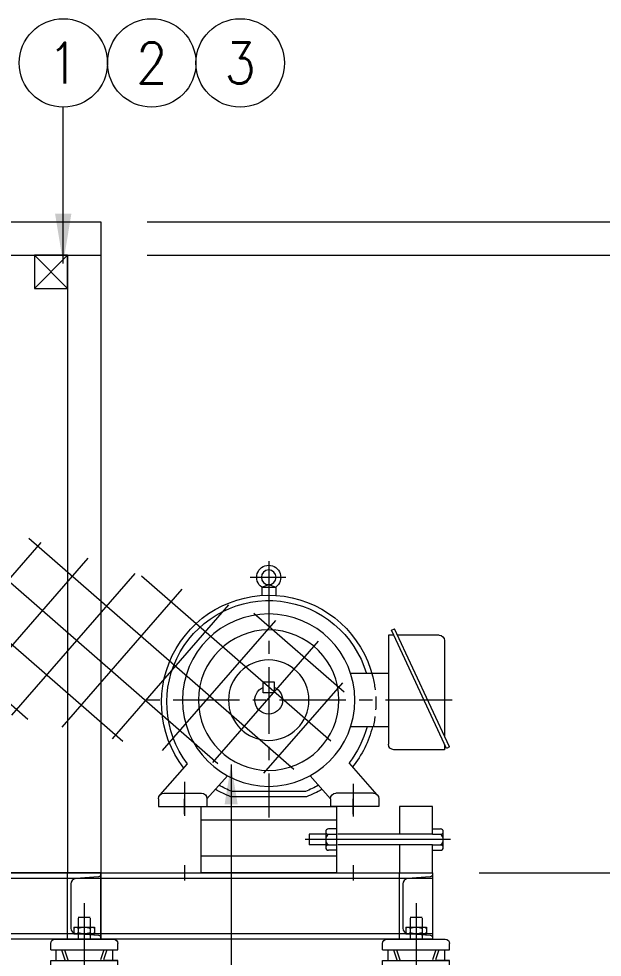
# Model space of a CAD drawing. Extents: x -421 to 20684, y -717 to 14265.
# Drawn here: x 7290 to 8169, y 2567 to 3980 of the extents above; entities that cross this region are included whole.
import ezdxf
from ezdxf.enums import TextEntityAlignment as Align

# ---------------------------------------------------------------- set-up
doc = ezdxf.new("R2010")
doc.units = 0
doc.header["$LTSCALE"] = 80
doc.header["$MEASUREMENT"] = 0
for name, pattern in [('CEN', [26, 20, -2, 2, -2]), ('CENTER', [2, 1.25, -0.25, 0.25, -0.25]), ('CENTERX2', [4, 2.5, -0.5, 0.5, -0.5]), ('HIDDEN', [0.375, 0.25, -0.125]), ('HIDDENX2', [0.75, 0.5, -0.25])]:
    doc.linetypes.add(name, pattern=pattern)
doc.layers.get('0').update_dxf_attribs({"linetype": 'CONTINUOUS', "lineweight": 18})
doc.layers.get('DEFPOINTS').update_dxf_attribs({"linetype": 'CONTINUOUS', "lineweight": 18})
for name, color, linetype, lineweight in [('2', 2, 'HIDDENX2', 18), ('3', 2, 'CONTINUOUS', 18), ('ACT', 7, 'CONTINUOUS', 18), ('BASE', 7, 'CONTINUOUS', 18), ('CEN', 1, 'CEN', 18)]:
    doc.layers.add(name, color=color, linetype=linetype, lineweight=lineweight)
doc.styles.add('GSC', font='romans.shx', dxfattribs={"width": 0.8, "height": 4, "bigfont": 'ghs.shx'})
doc.styles.get("Standard").update_dxf_attribs({"font": 'txt.shx', "bigfont": '2hs.shx'})
doc.dimstyles.get("Standard").update_dxf_attribs({"dimscale": 0, "dimtxt": 55, "dimasz": 60, "dimexe": 10, "dimexo": 70, "dimgap": 25, "dimtad": 1, "dimdec": 0, "dimlfac": -1, "dimzin": 0, "dimdsep": 46, "dimtxsty": 'Standard', "dimcen": 0, "dimclrd": 1, "dimclre": 1, "dimadec": 0, "dimazin": 0, "dimtfac": 1, "dimtdec": 0, "dimtix": 1, "dimtmove": 1, "dimatfit": 2, "dimfxl": 0, "dimtolj": 1, "dimtzin": 0, "dimlwd": 5, "dimlwe": 5, "dimarcsym": 0})

# ---------------------------------------------------------------- blocks, each defined once
blk = doc.blocks.new('*D8')
at = {"color": 1, "linetype": 'Continuous', "lineweight": 5}
for p, q in [((7983.1, 2694.5), (8288.2, 2694.5)), ((8278.2, 2384.5), (8278.2, 2634.5)), ((8133.1, 2324.5), (8288.2, 2324.5))]:
    blk.add_line(p, q, dxfattribs=at)
at = {"color": 1, "linetype": 'Continuous'}
for points in [[(8268.2, 2634.5), (8288.2, 2634.5), (8278.2, 2694.5)], [(8268.2, 2384.5), (8288.2, 2384.5), (8278.2, 2324.5)]]:
    blk.add_solid(points, dxfattribs=at)
at = {"layer": 'DEFPOINTS', "color": 0, "linetype": 'Continuous'}
for p in [(7913.1, 2694.5), (8278.2, 2694.5), (8063.1, 2324.5)]:
    blk.add_point(p, dxfattribs=at)
at = {"color": 0, "linetype": 'Continuous', "insert": (8225.7, 2489.5), "char_height": 55, "attachment_point": 5, "rotation": 90}
blk.add_mtext('\\A1;370', dxfattribs=at)
blk = doc.blocks.new('*D9')
at = {"color": 1, "linetype": 'Continuous', "lineweight": 5}
for p, q in [((7483.1, 3624.5), (8288.2, 3624.5)), ((8278.2, 2754.5), (8278.2, 3564.5)), ((7983.1, 2694.5), (8288.2, 2694.5))]:
    blk.add_line(p, q, dxfattribs=at)
at = {"color": 1, "linetype": 'Continuous'}
for points in [[(8268.2, 3564.5), (8288.2, 3564.5), (8278.2, 3624.5)], [(8268.2, 2754.5), (8288.2, 2754.5), (8278.2, 2694.5)]]:
    blk.add_solid(points, dxfattribs=at)
at = {"layer": 'DEFPOINTS', "color": 0, "linetype": 'Continuous'}
for p in [(7413.1, 3624.5), (8278.2, 3624.5), (7913.1, 2694.5)]:
    blk.add_point(p, dxfattribs=at)
at = {"color": 0, "linetype": 'Continuous', "insert": (8225.7, 3159.5), "char_height": 55, "attachment_point": 5, "rotation": 90}
blk.add_mtext('\\A1;930', dxfattribs=at)
blk = doc.blocks.new('*D10')
at = {"color": 1, "linetype": 'Continuous', "lineweight": 5}
for p, q in [((8278.2, 3734.5), (8278.2, 3794.5)), ((7483.1, 3674.5), (8288.2, 3674.5)), ((8278.2, 3624.5), (8278.2, 3674.5)), ((7483.1, 3624.5), (8288.2, 3624.5)), ((8278.2, 3564.5), (8278.2, 3504.5))]:
    blk.add_line(p, q, dxfattribs=at)
at = {"color": 1, "linetype": 'Continuous'}
for points in [[(8268.2, 3734.5), (8288.2, 3734.5), (8278.2, 3674.5)], [(8268.2, 3564.5), (8288.2, 3564.5), (8278.2, 3624.5)]]:
    blk.add_solid(points, dxfattribs=at)
at = {"layer": 'DEFPOINTS', "color": 0, "linetype": 'Continuous'}
for p in [(7413.1, 3674.5), (8278.2, 3674.5), (7413.1, 3624.5)]:
    blk.add_point(p, dxfattribs=at)
at = {"color": 0, "linetype": 'Continuous', "insert": (8225.7, 3764.5), "char_height": 55, "attachment_point": 5, "rotation": 90}
blk.add_mtext('\\A1;50', dxfattribs=at)
blk = doc.blocks.new('*D11')
at = {"color": 1, "linetype": 'Continuous', "lineweight": 5}
for p, q in [((7483.1, 3674.5), (8495.1, 3674.5)), ((8485.1, 2384.5), (8485.1, 3614.5)), ((8133.1, 2324.5), (8495.1, 2324.5))]:
    blk.add_line(p, q, dxfattribs=at)
at = {"color": 1, "linetype": 'Continuous'}
for points in [[(8475.1, 3614.5), (8495.1, 3614.5), (8485.1, 3674.5)], [(8475.1, 2384.5), (8495.1, 2384.5), (8485.1, 2324.5)]]:
    blk.add_solid(points, dxfattribs=at)
at = {"layer": 'DEFPOINTS', "color": 0, "linetype": 'Continuous'}
for p in [(7413.1, 3674.5), (8485.1, 3674.5), (8063.1, 2324.5)]:
    blk.add_point(p, dxfattribs=at)
at = {"color": 0, "linetype": 'Continuous', "insert": (8432.6, 2999.5), "char_height": 55, "attachment_point": 5, "rotation": 90}
blk.add_mtext('\\A1;1350', dxfattribs=at)
blk = doc.blocks.new('SPRING MOUNT(def 50 SIDE)')
at = {"lineweight": 15}
for p, q in [((87.8, 236.1), (69.8, 236.1)), ((69.8, 234.6), (69.8, 202.7)), ((87.8, 234.6), (87.8, 202.7)), ((94.2, 220.9), (63.3, 220.9)), ((63.3, 220.9), (63.3, 210.6)), ((94.2, 220.9), (94.2, 210.6)), ((122.8, 202.7), (34.7, 202.7)), ((94.2, 210.6), (63.3, 210.6)), ((28.3, 186.5), (28.3, 196.3)), ((129.2, 186.5), (28.3, 186.5)), ((36.1, 186.5), (36.1, 170.6)), ((44.6, 186.5), (49.6, 171.8)), ((49.2, 186.5), (54.1, 171.9)), ((108.4, 186.5), (103.4, 171.9)), ((113, 186.5), (107.9, 171.8)), ((121.4, 186.5), (121.4, 170.6)), ((129.2, 186.5), (129.2, 196.3)), ((129.2, 170.6), (28.3, 170.6)), ((28.3, 170.6), (48.1, 170.6)), ((28.3, 67.4), (28.3, 170.6)), ((129.2, 67.4), (129.2, 170.6)), ((15.4, 54.6), (15.4, 32.7)), ((15.4, 43.7), (142.1, 43.7)), ((142.1, 32.7), (142.1, 54.6)), ((15.4, 32.7), (142.1, 32.7))]:
    blk.add_line(p, q, dxfattribs=at)
for centre, radius, start, end in [((66.6, 217.3), 3.64, 28.0312, 151.9688), ((66.6, 214.3), 3.64, 208.0312, 331.9688), ((78.8, 199), 22, 65.8105, 114.1895), ((78.8, 232.6), 22, 245.8105, 294.1895), ((91, 217.3), 3.63, 27.8855, 152.1145), ((91, 214.3), 3.63, 207.8855, 332.1145), ((34.7, 196.3), 6.42, 90, 180), ((34.7, 196.3), 6.42, 90, 180), ((122.8, 196.3), 6.42, 0, 90), ((15.4, 67.4), 12.8, 270, 0), ((142.1, 67.4), 12.8, 180, 270)]:
    blk.add_arc(centre, radius, start, end, dxfattribs=at)
at = {"layer": '3', "linetype": 'CENTERX2', "lineweight": 15}
blk.add_line((78.8, 257.2), (78.8, 5), dxfattribs=at)
blk = doc.blocks.new('11')
for p, q in [((0, 350.5), (-10.6, 346.8)), ((10.6, 346.8), (-10.6, 346.8)), ((-10.6, 346.8), (-10.6, 334.2)), ((10.6, 346.8), (0, 350.5)), ((10.6, 346.8), (10.6, 334.2)), ((-272.4, 106.1), (-189.7, 284.1)), ((-185.2, 282), (-189.7, 284.1)), ((-267.9, 104), (-185.2, 282)), ((-256.7, 274.5), (-194.1, 274.5)), ((-188.6, 274.5), (-180.3, 274.5)), ((-180.3, 274.5), (-180.3, 110.2)), ((-265, 266.2), (-265, 122)), ((-180.3, 216.8), (-123.4, 216.8)), ((-8.3, 204.1), (-8.3, 187.5)), ((8.3, 204.1), (-8.3, 204.1)), ((8.3, 187.5), (8.3, 204.1)), ((-8.3, 187.5), (8.3, 187.5)), ((-180.3, 136.4), (-123.4, 136.4)), ((-272.4, 106.1), (-267.9, 104)), ((-265, 110.2), (-265, 101.9)), ((-265, 101.9), (-188.6, 101.9)), ((-163.6, 34.1), (-121, 82.1)), ((163.6, 34.1), (122.5, 80.5)), ((-93, 28.2), (-62.3, 62.8)), ((93, 28.2), (62.3, 62.8)), ((-157.7, 36.5), (-101.3, 36.5)), ((-56.9, 31.2), (56.9, 31.2)), ((-55.4, 39.2), (55.4, 39.2)), ((157.7, 36.5), (101.3, 36.5)), ((-166, 28.2), (-166, 16.6)), ((-166, 16.6), (-93, 16.6)), ((-93, 28.2), (-93, 16.6)), ((93, 28.2), (93, 16.6)), ((166, 16.6), (93, 16.6)), ((166, 28.2), (166, 16.6))]:
    blk.add_line(p, q)
for centre, radius in [((0, 361.6), 11), ((0, 176.6), 129.8), ((0, 176.6), 105.8), ((0, 176.6), 60.6)]:
    blk.add_circle(centre, radius)
for centre, radius, start, end in [((0, 361.6), 18.1, 305.6333, 234.3667), ((0, 173.1), 161.5, 322.3328, 166.2123), ((0, 173.1), 153.5, 322.8986, 163.481), ((-256.7, 266.2), 8.3, 90, 180), ((0, 176.6), 21, 113.1766, 66.6119), ((0, 176.6), 161.5, 194.3979, 218.5045), ((0, 176.6), 153.5, 195.1614, 217.9836), ((-188.6, 110.2), 8.3, 270, 0), ((0, 182.4), 153.5, 240.7328, 248.8506), ((0, 182.4), 153.5, 291.1494, 299.2672), ((-157.7, 28.2), 8.3, 90, 180), ((-101.3, 28.2), 8.3, 0, 90), ((0, 182.4), 161.5, 240.1189, 249.3839), ((0, 182.4), 161.5, 290.6161, 299.8811), ((101.3, 28.2), 8.3, 90, 180), ((157.7, 28.2), 8.3, 0, 90)]:
    blk.add_arc(centre, radius, start, end)
at = {"linetype": 'HIDDEN'}
blk.add_arc((0, 173.1), 161.5, 166.2123, 193.1195, dxfattribs=at)
at = {"layer": '3', "linetype": 'CENTER'}
for p, q in [((0, 386.1), (0, 0)), ((27.7, 361.6), (-25.6, 361.6)), ((-276.2, 176.6), (182.9, 176.6)), ((-127, 50.7), (-127, 1.6)), ((127, 53.5), (127, 2.5))]:
    blk.add_line(p, q, dxfattribs=at)
at = {"layer": 'DEFPOINTS', "color": 0, "linetype": 'ByBlock'}
for p in [(-265, 266.2), (-265, 266.2), (161.5, 176.6), (168.5, 176.6)]:
    blk.add_point(p, dxfattribs=at)
blk = doc.blocks.new('11-0')
at = {"linetype": 'ByBlock', "lineweight": 15}
blk.add_lwpolyline([(-102, 100), (102, 100), (102, 0), (-102, 0), (-102, 100)], dxfattribs=at)
at = {"lineweight": 15}
for points in [[(247, 58), (247, 100), (197, 100), (197, 58)], [(247, 58), (104.3, 58)], [(247, 42), (104.3, 42)], [(197, 42), (197, 0), (247, 0), (247, 42)]]:
    blk.add_lwpolyline(points, dxfattribs=at)
at = {"linetype": 'ByBlock', "lineweight": 15}
blk.add_lwpolyline([(-102, 80), (102, 80), (102, 25), (-102, 25)], close=True, dxfattribs=at)
at = {"layer": '3', "color": 4, "linetype": 'ByBlock'}
for p, q in [((-127, 88.5), (-127, 111.5)), ((127, 88.5), (127, 111.5)), ((-127, 11.5), (-127, -11.5)), ((127, 11.5), (127, -11.5))]:
    blk.add_line(p, q, dxfattribs=at)
at = {"layer": 'BASE', "lineweight": 15}
for p, q in [((60.8, 58), (60.8, 42)), ((86, 58), (60.8, 58)), ((86, 62), (86, 38)), ((102, 66), (90, 66)), ((90, 58), (102, 58)), ((102, 66), (102, 34)), ((247, 66), (259, 66)), ((247, 58), (259, 58)), ((263, 42), (263, 62)), ((86, 42), (60.8, 42)), ((90, 42), (102, 42)), ((102.2, 34), (90.2, 34)), ((247, 42), (259, 42)), ((247, 34), (259, 34)), ((263, 38), (263, 42))]:
    blk.add_line(p, q, dxfattribs=at)
for centre, radius, start, end in [((90, 62), 4, 90, 270), ((96, 50), 10, 126.8699, 233.1301), ((259, 62), 4, 270, 90), ((253, 50), 10, 306.8699, 53.1301), ((90, 38), 4, 90, 270), ((259, 38), 4, 270, 90)]:
    blk.add_arc(centre, radius, start, end, dxfattribs=at)
at = {"layer": 'CEN', "lineweight": 15}
blk.add_line((273.7, 50), (55, 50), dxfattribs=at)
at = {"linetype": 'Continuous', "xscale": -1}
blk.add_blockref('11', (0, 83.4), dxfattribs=at)

msp = doc.modelspace()

# ---------------------------------------------------------------- hatches: boundary and pattern name
at = {"linetype": 'ByBlock'}
h = msp.add_hatch(dxfattribs=at)
h.set_pattern_fill('ANSI37', color=256, scale=550, angle=3.9434, style=0)
h.set_pattern_definition([(48.9434, (-717.24, 1706.48), (-51.8417, 45.1553), []), (138.9434, (-717.24, 1706.48), (-45.1553, -51.8417), [])])
edge = h.paths.add_edge_path()
edge.add_line((6882.6, 3024.4), (7639, 2847.5))
edge.add_arc((7666.1, 2958), 113.8, 256.2342, 431.6926)
edge.add_line((7701.9, 3066.1), (6965.1, 3311.3))
edge.add_arc((6918.1, 3169.5), 149.3, 71.6926, 256.2342)

# ---------------------------------------------------------------- linework, layer by layer
at = {"linetype": 'Continuous'}
for p, q in [((7313.1, 3574.5), (7363.1, 3624.5)), ((7363.1, 3574.5), (7313.1, 3624.5)), ((7363.1, 3624.5), (7413.1, 3624.5))]:
    msp.add_line(p, q, dxfattribs=at)
for points in [[(7363.1, 2694.5), (6063.1, 2694.5), (6063.1, 3624.5), (7363.1, 3624.5)], [(7363.1, 3624.5), (7313.1, 3624.5), (7313.1, 3574.5), (7363.1, 3574.5)], [(7413.1, 2594.5), (6013.1, 2594.5), (6013.1, 2694.5), (7413.1, 2694.5)], [(7413.1, 2602.5), (6013.1, 2602.5), (6013.1, 2686.5), (7413.1, 2686.5)], [(7913.1, 2594.5), (7413.1, 2594.5), (7413.1, 2694.5), (7913.1, 2694.5)], [(7913.1, 2602.5), (7413.1, 2602.5), (7413.1, 2686.5), (7913.1, 2686.5)]]:
    msp.add_lwpolyline(points, close=True, dxfattribs=at)
for points in [[(7363.1, 2694.5), (7413.1, 2694.5), (7413.1, 2692.6, -0.388879), (7409.5, 2688.6), (7375.4, 2685.7, 0.388879), (7368.1, 2677.7), (7368.1, 2611.3, 0.388879), (7375.4, 2603.3), (7409.5, 2600.4, -0.388879), (7413.1, 2596.4), (7413.1, 2594.5), (7363.1, 2594.5), (7363.1, 2694.5)], [(7863.1, 2694.5), (7913.1, 2694.5), (7913.1, 2692.6, -0.388879), (7909.5, 2688.6), (7875.4, 2685.7, 0.388879), (7868.1, 2677.7), (7868.1, 2611.3, 0.388879), (7875.4, 2603.3), (7909.5, 2600.4, -0.388879), (7913.1, 2596.4), (7913.1, 2594.5), (7863.1, 2594.5), (7863.1, 2694.5)]]:
    msp.add_lwpolyline(points, format="xyb", dxfattribs=at)
at = {"layer": '2', "linetype": 'Continuous'}
msp.add_lwpolyline([(7413.1, 2694.5), (6013.1, 2694.5), (6013.1, 3674.5), (7413.1, 3674.5)], close=True, dxfattribs=at)
at = {"layer": 'ACT', "color": 4, "linetype": 'Continuous'}
for centre in [(7356.7, 3913.9), (7489.9, 3913.9), (7623.1, 3913.9)]:
    msp.add_circle(centre, 66.6, dxfattribs=at)

# ---------------------------------------------------------------- block references
at = {"linetype": 'Continuous'}
msp.add_blockref('11-0', (7666.1, 2694.5), dxfattribs=at)
at = {"linetype": 'Continuous', "xscale": -1}
for p in [(7466.9, 2391.8), (7966.9, 2391.8)]:
    msp.add_blockref('SPRING MOUNT(def 50 SIDE)', p, dxfattribs=at)

# ---------------------------------------------------------------- texts
at = {"style": 'GSC', "width": 0.9}
for s, p in [('1', (7356.7, 3913.9)), ('2', (7489.9, 3913.9)), ('3', (7623.1, 3913.9))]:
    msp.add_text(s, height=61.4, dxfattribs=at).set_placement(p, align=Align.MIDDLE)

# ---------------------------------------------------------------- dimensions: what is measured, and where the dimension line sits
at = {"linetype": 'Continuous'}
for base, p1, p2, picture, middle in [((8278.2, 3674.5), (7413.1, 3624.5), (7413.1, 3674.5), '*D10', (8278.2, 3764.5)), ((8278.2, 2694.5), (8063.1, 2324.5), (7913.1, 2694.5), '*D8', (8278.2, 2489.5))]:
    dim = msp.add_linear_dim(base=base, p1=p1, p2=p2, angle=90, dimstyle='Standard', override={"dimscale": 1}, dxfattribs=at)
    dim.commit()
    dim.dimension.update_dxf_attribs({"geometry": picture, "text_midpoint": middle, "dimtype": 160})
for base, p1, p2, picture, middle in [((8485.1, 3674.5), (8063.1, 2324.5), (7413.1, 3674.5), '*D11', (8432.6, 2999.5)), ((8278.2, 3624.5), (7913.1, 2694.5), (7413.1, 3624.5), '*D9', (8225.7, 3159.5))]:
    dim = msp.add_linear_dim(base=base, p1=p1, p2=p2, angle=90, dimstyle='Standard', override={"dimscale": 1}, dxfattribs=at)
    dim.commit()
    dim.dimension.update_dxf_attribs({"geometry": picture, "text_midpoint": middle})

# ---------------------------------------------------------------- leaders
msp.add_leader([(7609.5, 2857.6), (7609.5, 2045.3)], dimstyle='Standard', override={"dimscale": 1}, dxfattribs=at)
at = {"layer": 'ACT', "linetype": 'Continuous'}
msp.add_leader([(7356.5, 3612.2), (7356.5, 3847.3)], dimstyle='Standard', override={"dimscale": 1.5, "dimtxt": 50, "dimasz": 50, "dimexe": 10, "dimexo": 25, "dimgap": 35, "dimtad": 1, "dimtih": 0, "dimdec": 0, "dimdsep": 0, "dimclrd": 1, "dimclre": 1, "dimtdec": 0, "dimtix": 1, "dimtofl": 1, "dimlwd": 5, "dimlwe": 5}, dxfattribs=at)

doc.saveas('drawing.dxf')
